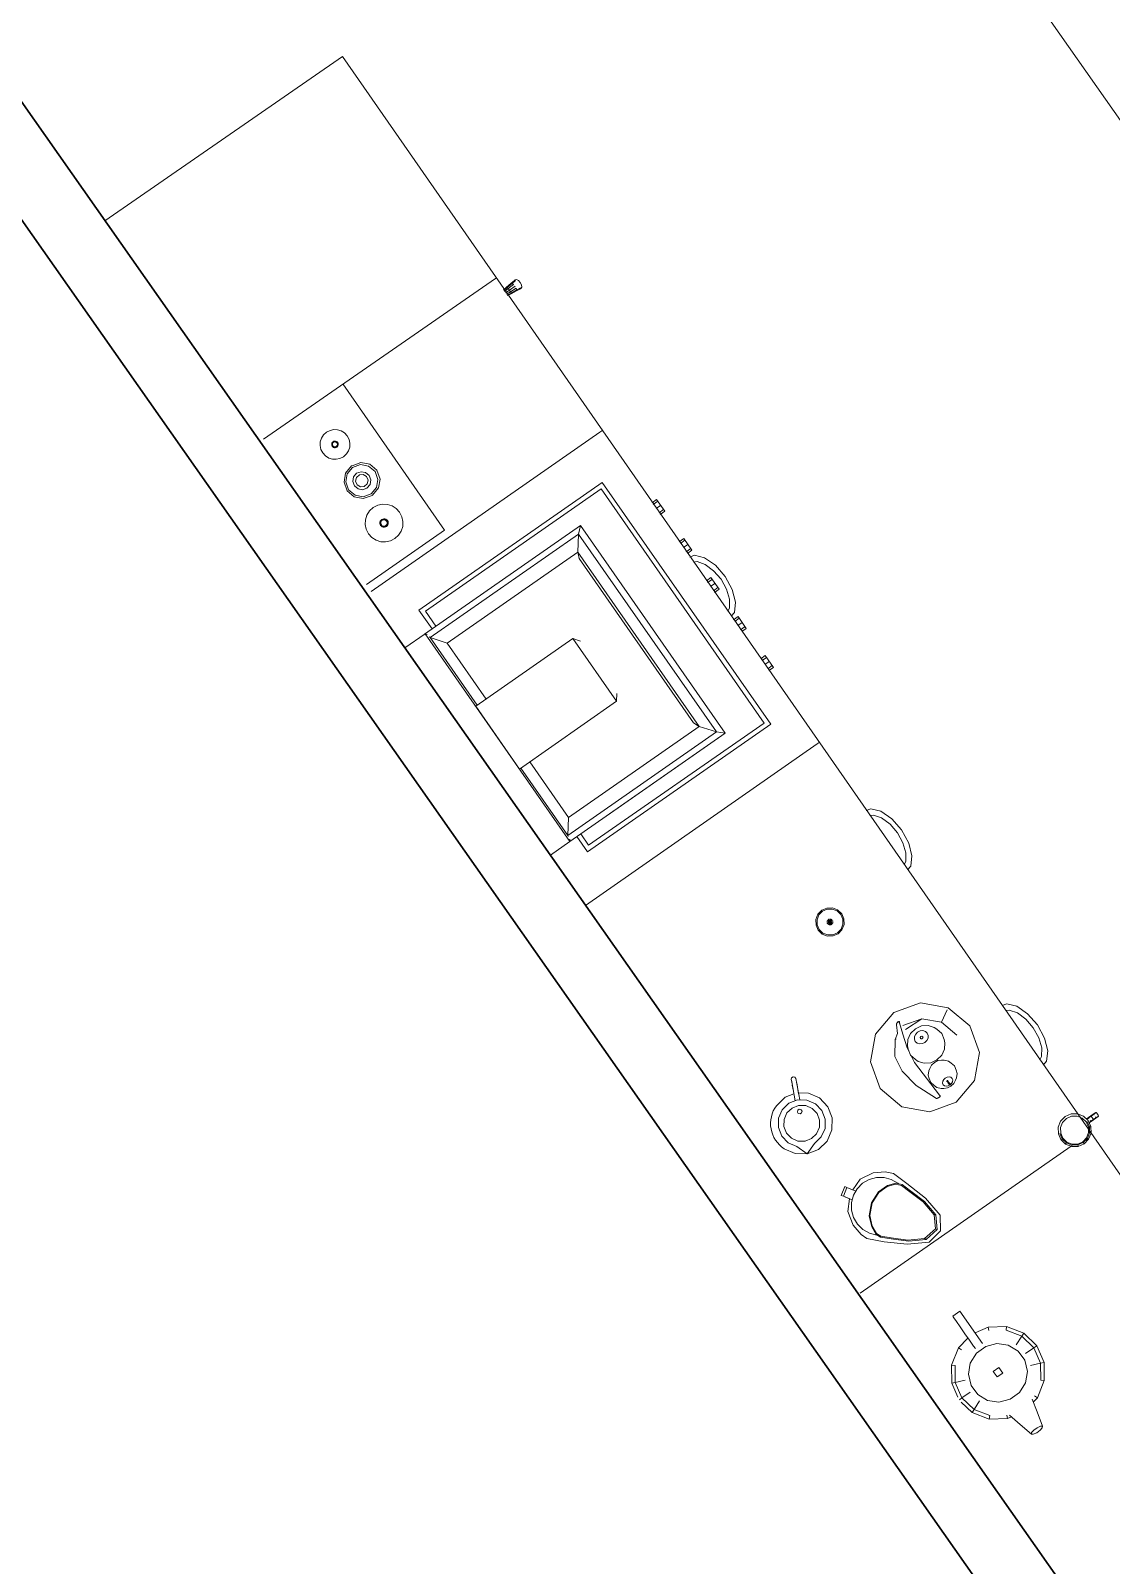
# Model space of a CAD drawing. Header units: metres. Extents: x -71 to 881, y -503 to 661.
# Drawn here: x 171.19 to 173.582, y 478.135 to 481.532 of the extents above; entities that cross this region are included whole.
import ezdxf

# ---------------------------------------------------------------- set-up
doc = ezdxf.new("R2010")
doc.units = ezdxf.units.M
doc.layers.add('02. Paredes', color=6, linetype='Continuous', lineweight=30)
doc.layers.add('07. Mobiliário', color=51, linetype='Continuous', lineweight=5)

msp = doc.modelspace()

# ---------------------------------------------------------------- linework, layer by layer
at = {"layer": '02. Paredes'}
for p, q in [((174.8453, 476.1402), (164.723, 490.5546)), ((174.7211, 476.056), (164.6002, 490.4684))]:
    msp.add_line(p, q, dxfattribs=at)
at = {"layer": '07. Mobiliário'}
for p, q in [((172.2193, 480.9838), (171.7052, 480.6281)), ((172.185, 480.9594), (172.1847, 480.9597)), ((172.2193, 480.9838), (172.2195, 480.9834)), ((172.2435, 480.9643), (172.237, 480.9583)), ((172.2448, 480.9638), (172.2376, 480.9574)), ((172.2471, 480.9615), (172.2392, 480.9552)), ((172.2413, 480.9521), (172.2498, 480.958)), ((172.2535, 480.9731), (172.2435, 480.9643)), ((172.2435, 480.9643), (172.2448, 480.9638)), ((172.2557, 480.973), (172.2448, 480.9638)), ((172.2448, 480.9638), (172.2471, 480.9615)), ((172.2471, 480.9615), (172.2589, 480.9706)), ((172.2498, 480.958), (172.2471, 480.9615)), ((172.2498, 480.958), (172.2623, 480.9667)), ((172.2521, 480.9543), (172.2498, 480.958)), ((172.2648, 480.9622), (172.2521, 480.9543)), ((172.2602, 480.9789), (172.2535, 480.9731)), ((172.2535, 480.9731), (172.2557, 480.973)), ((172.2535, 480.9514), (172.2659, 480.9584)), ((172.2652, 480.9562), (172.2535, 480.9499)), ((172.2557, 480.973), (172.2631, 480.9791)), ((172.2589, 480.9706), (172.2557, 480.973)), ((172.2626, 480.981), (172.2602, 480.9789)), ((172.2658, 480.9813), (172.2626, 480.981)), ((172.2659, 480.9584), (172.2648, 480.9622)), ((172.2652, 480.9562), (172.273, 480.9605)), ((172.2659, 480.9584), (172.2652, 480.9562)), ((172.2699, 480.979), (172.2658, 480.9813)), ((172.2742, 480.9632), (172.2659, 480.9584)), ((172.2738, 480.9747), (172.2699, 480.979)), ((172.273, 480.9605), (172.2757, 480.9621)), ((172.2764, 480.9696), (172.2738, 480.9747)), ((172.2757, 480.9621), (172.2772, 480.9649)), ((172.2772, 480.9649), (172.2764, 480.9696)), ((172.1537, 480.938), (172.1537, 480.938)), ((172.2434, 480.9491), (172.2521, 480.9543)), ((172.2535, 480.9514), (172.245, 480.9468)), ((172.2535, 480.9499), (172.2456, 480.9459)), ((172.2521, 480.9543), (172.2535, 480.9514)), ((172.2535, 480.9499), (172.2535, 480.9514)), ((171.881, 480.7505), (172.1063, 480.427)), ((171.861, 480.6494), (171.8526, 480.6476)), ((171.8695, 480.6489), (171.861, 480.6494)), ((171.8775, 480.6464), (171.8695, 480.6489)), ((171.8311, 480.6222), (171.8307, 480.6138)), ((171.8337, 480.6303), (171.8311, 480.6222)), ((171.8382, 480.6375), (171.8337, 480.6303)), ((171.8448, 480.6435), (171.8382, 480.6375)), ((171.8526, 480.6476), (171.8448, 480.6435)), ((171.8565, 480.6177), (171.8564, 480.6158)), ((171.8564, 480.6158), (171.8568, 480.614)), ((171.857, 480.6195), (171.8565, 480.6177)), ((171.858, 480.6211), (171.857, 480.6195)), ((171.8576, 480.6192), (171.857, 480.6176)), ((171.857, 480.6176), (171.857, 480.6159)), ((171.857, 480.6159), (171.8573, 480.6142)), ((171.8585, 480.6207), (171.8576, 480.6192)), ((171.858, 480.6177), (171.8579, 480.6162)), ((171.8579, 480.6162), (171.8582, 480.6148)), ((171.8595, 480.6224), (171.858, 480.6211)), ((171.8584, 480.619), (171.858, 480.6177)), ((171.8582, 480.6148), (171.8589, 480.6135)), ((171.8592, 480.6202), (171.8584, 480.619)), ((171.8598, 480.6219), (171.8585, 480.6207)), ((171.8603, 480.6212), (171.8592, 480.6202)), ((171.8612, 480.6233), (171.8595, 480.6224)), ((171.8614, 480.6228), (171.8598, 480.6219)), ((171.8616, 480.6219), (171.8603, 480.6212)), ((171.8631, 480.6237), (171.8612, 480.6233)), ((171.8631, 480.6231), (171.8614, 480.6228)), ((171.863, 480.6222), (171.8616, 480.6219)), ((171.8644, 480.6221), (171.863, 480.6222)), ((171.8649, 480.6236), (171.8631, 480.6237)), ((171.8648, 480.623), (171.8631, 480.6231)), ((171.8658, 480.6217), (171.8644, 480.6221)), ((171.8665, 480.6225), (171.8648, 480.623)), ((171.8667, 480.623), (171.8649, 480.6236)), ((171.867, 480.6209), (171.8658, 480.6217)), ((171.868, 480.6216), (171.8665, 480.6225)), ((171.8683, 480.622), (171.8667, 480.623)), ((171.868, 480.6198), (171.867, 480.6209)), ((171.8692, 480.6203), (171.868, 480.6216)), ((171.8687, 480.6185), (171.868, 480.6198)), ((171.8696, 480.6206), (171.8683, 480.622)), ((171.8685, 480.6144), (171.8689, 480.6157)), ((171.869, 480.6171), (171.8687, 480.6185)), ((171.8689, 480.6157), (171.869, 480.6171)), ((171.87, 480.6187), (171.8692, 480.6203)), ((171.8705, 480.6189), (171.8696, 480.6206)), ((171.8698, 480.6136), (171.8703, 480.6152)), ((171.8704, 480.617), (171.87, 480.6187)), ((171.8703, 480.6152), (171.8704, 480.617)), ((171.8703, 480.6134), (171.8708, 480.6151)), ((171.8709, 480.617), (171.8705, 480.6189)), ((171.8708, 480.6151), (171.8709, 480.617)), ((171.8848, 480.6418), (171.8775, 480.6464)), ((171.8908, 480.6353), (171.8848, 480.6418)), ((171.8948, 480.6274), (171.8908, 480.6353)), ((171.8966, 480.619), (171.8948, 480.6274)), ((171.8962, 480.6106), (171.8966, 480.619)), ((172.4501, 480.6439), (171.9439, 480.2912)), ((172.4544, 480.6469), (172.4501, 480.6439)), ((172.4543, 480.6471), (172.4544, 480.6472)), ((171.8307, 480.6138), (171.8325, 480.6054)), ((171.8325, 480.6054), (171.8366, 480.5975)), ((171.8366, 480.5975), (171.8425, 480.591)), ((171.8425, 480.591), (171.8498, 480.5864)), ((171.8498, 480.5864), (171.8578, 480.5839)), ((171.8568, 480.614), (171.8577, 480.6123)), ((171.8573, 480.6142), (171.8581, 480.6126)), ((171.8577, 480.6123), (171.859, 480.6108)), ((171.8578, 480.5839), (171.8663, 480.5835)), ((171.8581, 480.6126), (171.8594, 480.6113)), ((171.8589, 480.6135), (171.8599, 480.6124)), ((171.859, 480.6108), (171.8606, 480.6098)), ((171.8594, 480.6113), (171.8608, 480.6103)), ((171.8599, 480.6124), (171.8611, 480.6116)), ((171.8606, 480.6098), (171.8624, 480.6092)), ((171.8608, 480.6103), (171.8625, 480.6098)), ((171.8611, 480.6116), (171.8625, 480.6112)), ((171.8624, 480.6092), (171.8642, 480.6091)), ((171.8625, 480.6112), (171.8639, 480.6112)), ((171.8625, 480.6098), (171.8642, 480.6097)), ((171.8639, 480.6112), (171.8653, 480.6115)), ((171.8642, 480.6097), (171.8659, 480.6101)), ((171.8642, 480.6091), (171.8661, 480.6095)), ((171.8653, 480.6115), (171.8666, 480.6121)), ((171.8659, 480.6101), (171.8675, 480.6109)), ((171.8661, 480.6095), (171.8678, 480.6104)), ((171.8663, 480.5835), (171.8747, 480.5853)), ((171.8666, 480.6121), (171.8677, 480.6131)), ((171.8675, 480.6109), (171.8688, 480.6121)), ((171.8677, 480.6131), (171.8685, 480.6144)), ((171.8678, 480.6104), (171.8693, 480.6118)), ((171.8688, 480.6121), (171.8698, 480.6136)), ((171.8693, 480.6118), (171.8703, 480.6134)), ((171.8747, 480.5853), (171.8825, 480.5893)), ((171.8825, 480.5893), (171.8891, 480.5953)), ((171.8891, 480.5953), (171.8936, 480.6025)), ((171.8936, 480.6025), (171.8962, 480.6106)), ((171.8836, 480.533), (171.8871, 480.5528)), ((171.8871, 480.5528), (171.9004, 480.5687)), ((171.8907, 480.5512), (171.8875, 480.5333)), ((171.9027, 480.5654), (171.8907, 480.5512)), ((171.9004, 480.5687), (171.9015, 480.5691)), ((171.9208, 480.5762), (171.9013, 480.5693)), ((171.9013, 480.5693), (171.9016, 480.569)), ((171.9202, 480.5717), (171.9027, 480.5654)), ((171.9116, 480.5526), (171.9049, 480.5446)), ((171.9111, 480.5434), (171.9176, 480.5491)), ((171.9215, 480.5561), (171.9116, 480.5526)), ((171.9176, 480.5491), (171.9262, 480.5499)), ((171.938, 480.5685), (171.9202, 480.5717)), ((171.9406, 480.5727), (171.9208, 480.5762)), ((171.9315, 480.5543), (171.9215, 480.5561)), ((171.9262, 480.5499), (171.9336, 480.5454)), ((171.9395, 480.5476), (171.9315, 480.5543)), ((171.9523, 480.5566), (171.938, 480.5685)), ((171.943, 480.5378), (171.9395, 480.5476)), ((171.9565, 480.5594), (171.9406, 480.5727)), ((171.9586, 480.539), (171.9523, 480.5566)), ((171.9635, 480.5399), (171.9565, 480.5594)), ((171.8906, 480.5135), (171.8836, 480.533)), ((171.8875, 480.5333), (171.8938, 480.5158)), ((171.9064, 480.5002), (171.8906, 480.5135)), ((171.8938, 480.5158), (171.9081, 480.5038)), ((171.9049, 480.5446), (171.9031, 480.5346)), ((171.9031, 480.5346), (171.9067, 480.5247)), ((171.9067, 480.5247), (171.9147, 480.518)), ((171.9091, 480.535), (171.9111, 480.5434)), ((171.9125, 480.5271), (171.9091, 480.535)), ((171.9199, 480.5226), (171.9125, 480.5271)), ((171.9147, 480.518), (171.9247, 480.5162)), ((171.9285, 480.5233), (171.9199, 480.5226)), ((171.9247, 480.5162), (171.9345, 480.5197)), ((171.935, 480.529), (171.9285, 480.5233)), ((171.9336, 480.5454), (171.937, 480.5374)), ((171.9345, 480.5197), (171.9412, 480.5278)), ((171.937, 480.5374), (171.935, 480.529)), ((171.9412, 480.5278), (171.943, 480.5378)), ((171.9435, 480.5069), (171.9554, 480.5212)), ((171.9466, 480.5042), (171.9599, 480.5201)), ((171.9554, 480.5212), (171.9586, 480.539)), ((171.9599, 480.5201), (171.9635, 480.5399)), ((172.0496, 480.2498), (172.4554, 480.5325)), ((172.0643, 480.2472), (172.4528, 480.5178)), ((172.4528, 480.5178), (172.8138, 479.9997)), ((172.4554, 480.5325), (172.8284, 479.997)), ((171.9262, 480.4967), (171.9064, 480.5002)), ((171.9081, 480.5038), (171.9259, 480.5006)), ((171.9259, 480.5006), (171.9435, 480.5069)), ((171.9457, 480.5037), (171.9262, 480.4967)), ((171.9465, 480.5046), (171.9457, 480.5037)), ((171.9464, 480.5046), (171.9466, 480.5042)), ((171.9583, 480.482), (171.9483, 480.4769)), ((171.9689, 480.4843), (171.9583, 480.482)), ((171.9797, 480.4838), (171.9689, 480.4843)), ((171.9899, 480.4805), (171.9797, 480.4838)), ((171.9991, 480.4747), (171.9899, 480.4805)), ((172.5657, 480.4874), (172.5756, 480.4943)), ((172.5782, 480.4905), (172.5683, 480.4836)), ((172.5846, 480.4814), (172.5747, 480.4745)), ((172.5756, 480.4943), (172.5936, 480.4684)), ((171.931, 480.4498), (171.9304, 480.4391)), ((171.9342, 480.4601), (171.931, 480.4498)), ((171.94, 480.4693), (171.9342, 480.4601)), ((171.9483, 480.4769), (171.94, 480.4693)), ((171.9639, 480.4463), (171.9631, 480.4441)), ((171.9651, 480.4484), (171.9639, 480.4463)), ((171.9645, 480.446), (171.9639, 480.4439)), ((171.9657, 480.4479), (171.9645, 480.446)), ((171.967, 480.45), (171.9651, 480.4484)), ((171.9657, 480.4457), (171.9651, 480.444)), ((171.9674, 480.4494), (171.9657, 480.4479)), ((171.9666, 480.4473), (171.9657, 480.4457)), ((171.968, 480.4485), (171.9666, 480.4473)), ((171.9692, 480.4512), (171.967, 480.45)), ((171.9694, 480.4505), (171.9674, 480.4494)), ((171.9697, 480.4494), (171.968, 480.4485)), ((171.9715, 480.4517), (171.9692, 480.4512)), ((171.9716, 480.4509), (171.9694, 480.4505)), ((171.9715, 480.4498), (171.9697, 480.4494)), ((171.9739, 480.4516), (171.9715, 480.4517)), ((171.9733, 480.4497), (171.9715, 480.4498)), ((171.9738, 480.4508), (171.9716, 480.4509)), ((171.975, 480.4492), (171.9733, 480.4497)), ((171.9759, 480.4502), (171.9738, 480.4508)), ((171.9762, 480.4508), (171.9739, 480.4516)), ((171.9765, 480.4482), (171.975, 480.4492)), ((171.9777, 480.449), (171.9759, 480.4502)), ((171.9782, 480.4496), (171.9762, 480.4508)), ((171.9778, 480.4468), (171.9765, 480.4482)), ((171.9793, 480.4473), (171.9777, 480.449)), ((171.9787, 480.4451), (171.9778, 480.4468)), ((171.9799, 480.4477), (171.9782, 480.4496)), ((171.9791, 480.4433), (171.9787, 480.4451)), ((171.9803, 480.4453), (171.9793, 480.4473)), ((171.981, 480.4455), (171.9799, 480.4477)), ((171.9808, 480.4431), (171.9803, 480.4453)), ((171.9815, 480.4432), (171.981, 480.4455)), ((172.0067, 480.4664), (171.9991, 480.4747)), ((172.0119, 480.4564), (172.0067, 480.4664)), ((172.0141, 480.4458), (172.0119, 480.4564)), ((172.0136, 480.435), (172.0141, 480.4458)), ((172.591, 480.4722), (172.5811, 480.4653)), ((172.5936, 480.4684), (172.5838, 480.4615)), ((171.9304, 480.4391), (171.9327, 480.4285)), ((171.9327, 480.4285), (171.9378, 480.4184)), ((172.1063, 480.427), (171.9332, 480.3064)), ((171.9378, 480.4184), (171.9454, 480.4101)), ((171.9631, 480.4441), (171.963, 480.4417)), ((171.963, 480.4417), (171.9635, 480.4393)), ((171.9635, 480.4393), (171.9647, 480.4371)), ((171.9639, 480.4439), (171.9638, 480.4418)), ((171.9638, 480.4418), (171.9642, 480.4396)), ((171.9642, 480.4396), (171.9653, 480.4376)), ((171.9647, 480.4371), (171.9663, 480.4353)), ((171.9651, 480.444), (171.965, 480.4422)), ((171.965, 480.4422), (171.9654, 480.4404)), ((171.9653, 480.4376), (171.9668, 480.4359)), ((171.9654, 480.4404), (171.9663, 480.4387)), ((171.9663, 480.4387), (171.9675, 480.4373)), ((171.9663, 480.4353), (171.9684, 480.434)), ((171.9668, 480.4359), (171.9687, 480.4347)), ((171.9675, 480.4373), (171.9691, 480.4364)), ((171.9684, 480.434), (171.9706, 480.4333)), ((171.9687, 480.4347), (171.9708, 480.434)), ((171.9691, 480.4364), (171.9708, 480.4358)), ((171.9706, 480.4333), (171.973, 480.4332)), ((171.9708, 480.4358), (171.9726, 480.4357)), ((171.9708, 480.434), (171.973, 480.4339)), ((171.9726, 480.4357), (171.9744, 480.4361)), ((171.973, 480.4339), (171.9751, 480.4344)), ((171.973, 480.4332), (171.9754, 480.4337)), ((171.9744, 480.4361), (171.9761, 480.437)), ((171.9751, 480.4344), (171.9772, 480.4354)), ((171.9754, 480.4337), (171.9776, 480.4348)), ((171.9761, 480.437), (171.9775, 480.4383)), ((171.9772, 480.4354), (171.9788, 480.437)), ((171.9775, 480.4383), (171.9784, 480.4398)), ((171.9776, 480.4348), (171.9794, 480.4365)), ((171.9784, 480.4398), (171.979, 480.4415)), ((171.9788, 480.437), (171.98, 480.4388)), ((171.979, 480.4415), (171.9791, 480.4433)), ((171.9794, 480.4365), (171.9807, 480.4385)), ((171.98, 480.4388), (171.9807, 480.4409)), ((171.9807, 480.4409), (171.9808, 480.4431)), ((171.9807, 480.4385), (171.9814, 480.4408)), ((171.9814, 480.4408), (171.9815, 480.4432)), ((171.9963, 480.408), (172.0046, 480.4156)), ((172.0046, 480.4156), (172.0104, 480.4248)), ((172.0104, 480.4248), (172.0136, 480.435)), ((172.407, 480.437), (172.0617, 480.1964)), ((172.0742, 480.1888), (172.403, 480.4178)), ((172.403, 480.4178), (172.4016, 480.378)), ((172.403, 480.4178), (172.407, 480.437)), ((172.7081, 479.9799), (172.403, 480.4178)), ((172.407, 480.437), (172.7274, 479.9771)), ((171.9454, 480.4101), (171.9546, 480.4043)), ((171.9546, 480.4043), (171.9649, 480.4011)), ((171.9649, 480.4011), (171.9756, 480.4006)), ((171.9756, 480.4006), (171.9863, 480.4028)), ((171.9863, 480.4028), (171.9963, 480.408)), ((172.4016, 480.378), (172.1121, 480.1763)), ((172.4044, 480.3636), (172.4016, 480.378)), ((172.4016, 480.378), (172.6702, 479.9924)), ((172.6259, 480.4011), (172.6357, 480.408)), ((172.6384, 480.4042), (172.6285, 480.3973)), ((172.6448, 480.395), (172.6349, 480.3881)), ((172.6357, 480.408), (172.6538, 480.3821)), ((172.6511, 480.3859), (172.6413, 480.379)), ((172.6538, 480.3821), (172.6439, 480.3752)), ((172.6577, 480.0001), (172.4044, 480.3636)), ((172.6595, 480.371), (172.6494, 480.3672)), ((172.6651, 480.3572), (172.6572, 480.3561)), ((172.6817, 480.3656), (172.6595, 480.371)), ((172.6834, 480.3508), (172.6651, 480.3572)), ((172.7058, 480.3491), (172.6817, 480.3656)), ((172.7019, 480.337), (172.6834, 480.3508)), ((172.7276, 480.3243), (172.7058, 480.3491)), ((172.686, 480.3147), (172.6959, 480.3216)), ((172.6985, 480.3178), (172.6887, 480.3109)), ((172.6959, 480.3216), (172.714, 480.2957)), ((172.7184, 480.3179), (172.7019, 480.337)), ((172.7306, 480.2958), (172.7184, 480.3179)), ((172.7433, 480.2952), (172.7276, 480.3243)), ((172.7049, 480.3087), (172.6951, 480.3018)), ((172.7113, 480.2995), (172.7014, 480.2926)), ((172.714, 480.2957), (172.7041, 480.2888)), ((172.7371, 480.2737), (172.7306, 480.2958)), ((172.7504, 480.267), (172.7433, 480.2952)), ((172.0786, 480.2082), (172.0496, 480.2498)), ((172.0872, 480.2142), (172.0643, 480.2472)), ((172.733, 480.2473), (172.7367, 480.2543)), ((172.7367, 480.2543), (172.7371, 480.2737)), ((172.7478, 480.2442), (172.7408, 480.2361)), ((172.7478, 480.2442), (172.7504, 480.267)), ((172.7462, 480.2284), (172.7561, 480.2352)), ((172.7587, 480.2315), (172.7488, 480.2246)), ((172.7651, 480.2223), (172.7552, 480.2154)), ((172.7561, 480.2352), (172.7741, 480.2093)), ((172.7715, 480.2131), (172.7616, 480.2063)), ((172.7741, 480.2093), (172.7642, 480.2025)), ((172.063, 480.1973), (172.0183, 480.166)), ((172.3834, 479.7374), (172.063, 480.1973)), ((172.063, 480.1973), (172.068, 480.1957)), ((172.0718, 480.1902), (172.0742, 480.1888)), ((172.0742, 480.1888), (172.1785, 480.039)), ((172.1121, 480.1763), (172.0742, 480.1888)), ((172.1121, 480.1763), (172.1981, 480.0527)), ((172.3904, 480.1866), (172.1751, 480.0367)), ((172.3904, 480.1866), (172.4871, 480.0478)), ((172.407, 480.1812), (172.3904, 480.1866)), ((172.8063, 480.142), (172.8162, 480.1489)), ((172.8189, 480.1451), (172.809, 480.1382)), ((172.8162, 480.1489), (172.8343, 480.123)), ((172.8252, 480.1359), (172.8154, 480.1291)), ((172.8316, 480.1268), (172.8218, 480.1199)), ((172.8343, 480.123), (172.8244, 480.1161)), ((172.2719, 479.8978), (172.4871, 480.0478)), ((172.4871, 480.0478), (172.4877, 480.0653)), ((172.1751, 480.0367), (172.2719, 479.8978)), ((172.7081, 479.9799), (172.3792, 479.7509)), ((172.3806, 479.7907), (172.6702, 479.9924)), ((172.3834, 479.7374), (172.7274, 479.9771)), ((172.8284, 479.997), (172.4226, 479.7144)), ((172.8138, 479.9997), (172.4252, 479.729)), ((172.7274, 479.9771), (172.4659, 479.7949)), ((172.6702, 479.9924), (172.6577, 480.0001)), ((172.6702, 479.9924), (172.7081, 479.9799)), ((172.7274, 479.9771), (172.7081, 479.9799)), ((172.9309, 479.9534), (172.4185, 479.5961)), ((172.9309, 479.9534), (172.9352, 479.9564)), ((172.9357, 479.9563), (172.9354, 479.9561)), ((172.2949, 479.9138), (172.3806, 479.7907)), ((172.2752, 479.9001), (172.3792, 479.7509)), ((173.0499, 479.8099), (173.0399, 479.8061)), ((173.0721, 479.8045), (173.0499, 479.8099)), ((173.0962, 479.788), (173.0721, 479.8045)), ((172.3792, 479.7509), (172.3806, 479.7907)), ((173.0556, 479.796), (173.0477, 479.7949)), ((173.0738, 479.7896), (173.0556, 479.796)), ((173.0924, 479.7759), (173.0738, 479.7896)), ((173.1088, 479.7568), (173.0924, 479.7759)), ((173.118, 479.7632), (173.0962, 479.788)), ((172.3404, 479.7073), (172.3834, 479.7374)), ((172.3792, 479.7509), (172.3798, 479.7482)), ((172.3836, 479.7427), (172.3834, 479.7374)), ((172.4226, 479.7144), (172.399, 479.7483)), ((172.4252, 479.729), (172.4076, 479.7543)), ((173.121, 479.7347), (173.1088, 479.7568)), ((173.1338, 479.7341), (173.118, 479.7632)), ((173.1275, 479.7126), (173.121, 479.7347)), ((173.1408, 479.7058), (173.1338, 479.7341)), ((173.1272, 479.6932), (173.1275, 479.7126)), ((173.1382, 479.6831), (173.1408, 479.7058)), ((173.1234, 479.6862), (173.1272, 479.6932)), ((173.1382, 479.6831), (173.1312, 479.675)), ((172.9328, 479.5763), (172.9283, 479.5648)), ((172.9283, 479.5648), (172.9286, 479.5525)), ((172.9309, 479.5644), (172.935, 479.5749)), ((172.9309, 479.5644), (172.9311, 479.5531)), ((172.9414, 479.5852), (172.9328, 479.5763)), ((172.935, 479.5749), (172.9429, 479.5831)), ((172.9527, 479.5902), (172.9414, 479.5852)), ((172.9429, 479.5831), (172.9532, 479.5876)), ((172.965, 479.5904), (172.9527, 479.5902)), ((172.9532, 479.5876), (172.9646, 479.5878)), ((172.9533, 479.5632), (172.9595, 479.5593)), ((172.9595, 479.5593), (172.9553, 479.5653)), ((172.9595, 479.5593), (172.9579, 479.5664)), ((172.9595, 479.5593), (172.9607, 479.5665)), ((172.9595, 479.5593), (172.9634, 479.5654)), ((172.9654, 479.5634), (172.9595, 479.5593)), ((172.9646, 479.5878), (172.9751, 479.5837)), ((172.9765, 479.5859), (172.965, 479.5904)), ((172.9832, 479.5758), (172.9751, 479.5837)), ((172.9854, 479.5773), (172.9765, 479.5859)), ((172.9878, 479.5655), (172.9832, 479.5758)), ((172.9903, 479.566), (172.9854, 479.5773)), ((172.988, 479.5542), (172.9878, 479.5655)), ((172.9906, 479.5537), (172.9903, 479.566)), ((172.9286, 479.5525), (172.9335, 479.5412)), ((172.9357, 479.5427), (172.9311, 479.5531)), ((172.9335, 479.5412), (172.9424, 479.5326)), ((172.9357, 479.5427), (172.9438, 479.5348)), ((172.9424, 479.5326), (172.9539, 479.5281)), ((172.9438, 479.5348), (172.9544, 479.5307)), ((172.9595, 479.5593), (172.9523, 479.5606)), ((172.9523, 479.5577), (172.9595, 479.5593)), ((172.9595, 479.5593), (172.9535, 479.5551)), ((172.9539, 479.5281), (172.9662, 479.5284)), ((172.9544, 479.5307), (172.9657, 479.5309)), ((172.9595, 479.5593), (172.9555, 479.5531)), ((172.9595, 479.5593), (172.9582, 479.5521)), ((172.9666, 479.5608), (172.9595, 479.5593)), ((172.9595, 479.5593), (172.961, 479.5521)), ((172.9595, 479.5593), (172.9636, 479.5533)), ((172.9656, 479.5553), (172.9595, 479.5593)), ((172.9666, 479.558), (172.9595, 479.5593)), ((172.9657, 479.5309), (172.976, 479.5355)), ((172.9662, 479.5284), (172.9775, 479.5333)), ((172.976, 479.5355), (172.9839, 479.5436)), ((172.9775, 479.5333), (172.9861, 479.5422)), ((172.9839, 479.5436), (172.988, 479.5542)), ((172.9861, 479.5422), (172.9906, 479.5537)), ((173.1007, 479.3592), (173.0603, 479.3113)), ((173.1007, 479.3592), (173.0604, 479.3113)), ((173.1596, 479.3805), (173.1007, 479.3592)), ((173.1596, 479.3805), (173.1007, 479.3592)), ((173.2213, 479.3694), (173.1596, 479.3805)), ((173.2213, 479.3695), (173.1596, 479.3805)), ((173.2191, 479.3647), (173.2062, 479.3372)), ((173.2692, 479.3291), (173.2213, 479.3695)), ((173.2691, 479.3291), (173.2213, 479.3694)), ((173.3507, 479.3781), (173.3407, 479.3743)), ((173.3563, 479.3642), (173.3485, 479.3631)), ((173.3729, 479.3727), (173.3507, 479.3781)), ((173.3746, 479.3579), (173.3563, 479.3642)), ((173.397, 479.3562), (173.3729, 479.3727)), ((173.3931, 479.3441), (173.3746, 479.3579)), ((173.1077, 479.3356), (173.1066, 479.3337)), ((173.1066, 479.3337), (173.1067, 479.3336)), ((173.1069, 479.3315), (173.1066, 479.3337)), ((173.1066, 479.3337), (173.1067, 479.3337)), ((173.1067, 479.3337), (173.1076, 479.3347)), ((173.1067, 479.3337), (173.1076, 479.3343)), ((173.1068, 479.3339), (173.1067, 479.3337)), ((173.1067, 479.3337), (173.1069, 479.3315)), ((173.1069, 479.3315), (173.107, 479.3319)), ((173.1073, 479.3318), (173.1069, 479.3315)), ((173.1069, 479.3315), (173.1089, 479.3123)), ((173.107, 479.3319), (173.1073, 479.3322)), ((173.1073, 479.3318), (173.107, 479.3319)), ((173.1085, 479.3366), (173.1077, 479.3356)), ((173.1089, 479.3368), (173.1084, 479.3361)), ((173.1085, 479.3366), (173.1089, 479.3372)), ((173.109, 479.3372), (173.1085, 479.3365)), ((173.1086, 479.3359), (173.1085, 479.3357)), ((173.1093, 479.3363), (173.1086, 479.3359)), ((173.1089, 479.3372), (173.1098, 479.3382)), ((173.1098, 479.3382), (173.109, 479.3372)), ((173.1098, 479.3382), (173.1091, 479.3373)), ((173.1098, 479.3382), (173.1093, 479.3375)), ((173.1096, 479.3377), (173.1098, 479.3382)), ((173.1098, 479.3382), (173.1116, 479.3391)), ((173.1116, 479.3391), (173.1098, 479.3382)), ((173.1114, 479.339), (173.1098, 479.3382)), ((173.1098, 479.3382), (173.1112, 479.3388)), ((173.1098, 479.3382), (173.1106, 479.3384)), ((173.1098, 479.3382), (173.1099, 479.3379)), ((173.1103, 479.3382), (173.1098, 479.3382)), ((173.1121, 479.3391), (173.1116, 479.3391)), ((173.1119, 479.3389), (173.1119, 479.3385)), ((173.1123, 479.3388), (173.1119, 479.3389)), ((173.1119, 479.3385), (173.1123, 479.3388)), ((173.1119, 479.3385), (173.1123, 479.3376)), ((173.1128, 479.338), (173.1119, 479.3385)), ((173.1126, 479.339), (173.1121, 479.3391)), ((173.1122, 479.3379), (173.1128, 479.338)), ((173.1123, 479.3388), (173.1126, 479.339)), ((173.1128, 479.338), (173.1123, 479.3388)), ((173.1123, 479.3376), (173.1125, 479.3378)), ((173.1126, 479.339), (173.1133, 479.3379)), ((173.1133, 479.3383), (173.1126, 479.339)), ((173.1127, 479.3356), (173.1132, 479.3359)), ((173.1128, 479.338), (173.1132, 479.3363)), ((173.1133, 479.3379), (173.1128, 479.338)), ((173.1131, 479.3382), (173.1133, 479.3383)), ((173.1141, 479.3347), (173.1131, 479.334)), ((173.1136, 479.3366), (173.1132, 479.3359)), ((173.1132, 479.3363), (173.1136, 479.3366)), ((173.1132, 479.3359), (173.1136, 479.3362)), ((173.1133, 479.3383), (173.1136, 479.3374)), ((173.1133, 479.3379), (173.1137, 479.3363)), ((173.1136, 479.3374), (173.1135, 479.3371)), ((173.1136, 479.3374), (173.1135, 479.3373)), ((173.1137, 479.3363), (173.1136, 479.3374)), ((173.1136, 479.3366), (173.1136, 479.3362)), ((173.1136, 479.3362), (173.1137, 479.3363)), ((173.1137, 479.3363), (173.1209, 479.3112)), ((173.1626, 479.345), (173.1211, 479.33)), ((173.1626, 479.345), (173.127, 479.3215)), ((173.1624, 479.3291), (173.1487, 479.3227)), ((173.1769, 479.3303), (173.1624, 479.3291)), ((173.2062, 479.3372), (173.1626, 479.345)), ((173.1901, 479.3261), (173.1769, 479.3303)), ((173.1964, 479.3222), (173.1901, 479.3261)), ((173.2062, 479.3372), (173.24, 479.3087)), ((173.2904, 479.2702), (173.2691, 479.3291)), ((173.2905, 479.2702), (173.2692, 479.3291)), ((173.4096, 479.325), (173.3931, 479.3441)), ((173.4188, 479.3314), (173.397, 479.3562)), ((173.4218, 479.3029), (173.4096, 479.325)), ((173.4346, 479.3023), (173.4188, 479.3314)), ((173.0603, 479.3113), (173.0493, 479.2497)), ((173.0604, 479.3113), (173.0494, 479.2497)), ((173.1035, 479.2991), (173.1029, 479.2616)), ((173.1089, 479.3123), (173.1035, 479.2991)), ((173.1035, 479.2991), (173.1061, 479.3009)), ((173.11, 479.3125), (173.1089, 479.3123)), ((173.1209, 479.3112), (173.1307, 479.281)), ((173.1318, 479.2989), (173.1311, 479.2851)), ((173.1379, 479.3121), (173.1318, 479.2989)), ((173.1487, 479.3227), (173.1379, 479.3121)), ((173.1466, 479.3058), (173.1463, 479.3001)), ((173.1463, 479.3001), (173.1484, 479.295)), ((173.1492, 479.3113), (173.1466, 479.3058)), ((173.1484, 479.295), (173.1525, 479.2913)), ((173.1536, 479.3157), (173.1492, 479.3113)), ((173.1525, 479.2913), (173.1579, 479.2895)), ((173.1593, 479.3183), (173.1536, 479.3157)), ((173.1579, 479.2895), (173.164, 479.29)), ((173.1653, 479.3188), (173.1593, 479.3183)), ((173.1593, 479.3037), (173.1606, 479.3056)), ((173.1596, 479.3015), (173.1593, 479.3037)), ((173.1596, 479.3015), (173.16, 479.301)), ((173.1615, 479.3005), (173.1596, 479.3015)), ((173.1606, 479.3056), (173.1629, 479.3062)), ((173.1638, 479.3011), (173.1615, 479.3005)), ((173.1615, 479.3005), (173.1618, 479.2999)), ((173.1629, 479.3062), (173.1648, 479.3051)), ((173.1651, 479.303), (173.1638, 479.3011)), ((173.1638, 479.3011), (173.1641, 479.3006)), ((173.164, 479.29), (173.1696, 479.2927)), ((173.1648, 479.3051), (173.1651, 479.303)), ((173.1648, 479.3051), (173.1651, 479.3046)), ((173.1651, 479.303), (173.1655, 479.3025)), ((173.1708, 479.3171), (173.1653, 479.3188)), ((173.1696, 479.2927), (173.1741, 479.2971)), ((173.1748, 479.3134), (173.1708, 479.3171)), ((173.1741, 479.2971), (173.1766, 479.3025)), ((173.1769, 479.3083), (173.1748, 479.3134)), ((173.1766, 479.3025), (173.1769, 479.3083)), ((173.2071, 479.3125), (173.1964, 479.3222)), ((173.2125, 479.2992), (173.2071, 479.3125)), ((173.214, 479.2919), (173.2125, 479.2992)), ((173.2133, 479.278), (173.214, 479.2919)), ((173.4283, 479.2808), (173.4218, 479.3029)), ((173.4416, 479.274), (173.4346, 479.3023)), ((173.1029, 479.2616), (173.1191, 479.2293)), ((173.1307, 479.281), (173.1341, 479.2741)), ((173.1311, 479.2851), (173.1326, 479.2777)), ((173.1326, 479.2777), (173.138, 479.2644)), ((173.138, 479.2644), (173.1487, 479.2547)), ((173.1395, 479.263), (173.1467, 479.2485)), ((173.1964, 479.2542), (173.2072, 479.2648)), ((173.2072, 479.2648), (173.2133, 479.278)), ((173.2794, 479.2085), (173.2904, 479.2702)), ((173.2794, 479.2085), (173.2905, 479.2702)), ((173.4242, 479.2544), (173.428, 479.2614)), ((173.428, 479.2614), (173.4283, 479.2808)), ((173.439, 479.2513), (173.4416, 479.274)), ((173.0493, 479.2497), (173.0706, 479.1908)), ((173.0494, 479.2497), (173.0706, 479.1908)), ((173.1191, 479.2293), (173.1502, 479.197)), ((173.1467, 479.2485), (173.2021, 479.176)), ((173.1487, 479.2547), (173.155, 479.2508)), ((173.155, 479.2508), (173.1682, 479.2466)), ((173.1682, 479.2466), (173.1828, 479.2478)), ((173.178, 479.2298), (173.1769, 479.2202)), ((173.1803, 479.2352), (173.178, 479.2298)), ((173.1842, 479.2425), (173.1803, 479.2352)), ((173.1828, 479.2478), (173.1964, 479.2542)), ((173.1906, 479.2485), (173.1842, 479.2425)), ((173.1985, 479.2524), (173.1906, 479.2485)), ((173.2067, 479.2536), (173.1985, 479.2524)), ((173.2125, 479.2538), (173.2067, 479.2536)), ((173.2219, 479.2515), (173.2125, 479.2538)), ((173.228, 479.2468), (173.2219, 479.2515)), ((173.2353, 479.2406), (173.228, 479.2468)), ((173.2386, 479.2315), (173.2353, 479.2406)), ((173.2409, 479.2242), (173.2386, 479.2315)), ((173.2398, 479.2146), (173.2409, 479.2242)), ((173.439, 479.2513), (173.432, 479.2432)), ((172.8746, 479.2146), (172.8737, 479.2107)), ((172.8737, 479.2107), (172.8747, 479.2054)), ((172.874, 479.209), (172.8755, 479.2007)), ((172.878, 479.2168), (172.8746, 479.2146)), ((172.8747, 479.2054), (172.8821, 479.1637)), ((172.876, 479.1982), (172.8778, 479.1881)), ((172.8819, 479.2159), (172.878, 479.2168)), ((172.8819, 479.2159), (172.8841, 479.2125)), ((172.8841, 479.2125), (172.8925, 479.1658)), ((172.8841, 479.2125), (172.8842, 479.2118)), ((172.8842, 479.2118), (172.8845, 479.21)), ((172.8858, 479.2031), (172.8901, 479.1789)), ((173.0706, 479.1908), (173.1185, 479.1504)), ((173.0706, 479.1908), (173.1185, 479.1504)), ((173.1502, 479.197), (173.193, 479.1697)), ((173.1769, 479.2202), (173.1793, 479.2128)), ((173.1793, 479.2128), (173.1826, 479.2038)), ((173.1826, 479.2038), (173.1899, 479.1976)), ((173.1899, 479.1976), (173.1959, 479.1929)), ((173.1959, 479.1929), (173.2054, 479.1906)), ((173.2054, 479.1906), (173.2112, 479.1908)), ((173.2092, 479.2066), (173.2087, 479.2026)), ((173.2087, 479.2026), (173.21, 479.1992)), ((173.2113, 479.2106), (173.2092, 479.2066)), ((173.21, 479.1992), (173.2128, 479.1968)), ((173.2112, 479.1908), (173.2194, 479.192)), ((173.2147, 479.2138), (173.2113, 479.2106)), ((173.2128, 479.1968), (173.2167, 479.1959)), ((173.219, 479.2159), (173.2147, 479.2138)), ((173.2167, 479.1959), (173.2211, 479.1965)), ((173.2188, 479.2065), (173.2177, 479.2078)), ((173.2189, 479.2059), (173.2178, 479.2068)), ((173.2243, 479.2001), (173.2184, 479.2087)), ((173.2201, 479.205), (173.2188, 479.2065)), ((173.2201, 479.2045), (173.2189, 479.2059)), ((173.2234, 479.2166), (173.219, 479.2159)), ((173.2194, 479.209), (173.2202, 479.2075)), ((173.2194, 479.192), (173.2272, 479.1959)), ((173.2213, 479.2033), (173.2201, 479.205)), ((173.2213, 479.2028), (173.2201, 479.2045)), ((173.2202, 479.2075), (173.2212, 479.2057)), ((173.2208, 479.2072), (173.2203, 479.2086)), ((173.2216, 479.2055), (173.2208, 479.2072)), ((173.2211, 479.1965), (173.2254, 479.1986)), ((173.2212, 479.2057), (173.2224, 479.204)), ((173.2224, 479.2014), (173.2213, 479.2033)), ((173.2223, 479.2009), (173.2213, 479.2028)), ((173.2228, 479.2039), (173.2216, 479.2055)), ((173.2232, 479.1988), (173.2223, 479.2009)), ((173.2224, 479.204), (173.2237, 479.2023)), ((173.2234, 479.1994), (173.2224, 479.2014)), ((173.2242, 479.2023), (173.2228, 479.2039)), ((173.2234, 479.1994), (173.2232, 479.1988)), ((173.2238, 479.1988), (173.2232, 479.1988)), ((173.2273, 479.2156), (173.2234, 479.2166)), ((173.2243, 479.2001), (173.2234, 479.1994)), ((173.2237, 479.2023), (173.2253, 479.2007)), ((173.2248, 479.1994), (173.2238, 479.1988)), ((173.2259, 479.2007), (173.2242, 479.2023)), ((173.2253, 479.2007), (173.2243, 479.2001)), ((173.2257, 479.2001), (173.2248, 479.1994)), ((173.2253, 479.2007), (173.2259, 479.2007)), ((173.2254, 479.1986), (173.2288, 479.2019)), ((173.2259, 479.2007), (173.2257, 479.2001)), ((173.2272, 479.1959), (173.2336, 479.2019)), ((173.2301, 479.2132), (173.2273, 479.2156)), ((173.2288, 479.2019), (173.2309, 479.2058)), ((173.2314, 479.2098), (173.2301, 479.2132)), ((173.2309, 479.2058), (173.2314, 479.2098)), ((173.2336, 479.2019), (173.2376, 479.2092)), ((173.2376, 479.2092), (173.2398, 479.2146)), ((173.239, 479.1606), (173.2794, 479.2085)), ((173.2391, 479.1606), (173.2794, 479.2085)), ((172.8602, 479.1712), (172.841, 479.1527)), ((172.8687, 479.1579), (172.8539, 479.1437)), ((172.8794, 479.1788), (172.8602, 479.1712)), ((172.8878, 479.1654), (172.8687, 479.1579)), ((172.9083, 479.165), (172.8878, 479.1654)), ((172.9117, 479.1805), (172.8898, 479.1809)), ((172.9272, 479.1568), (172.9083, 479.165)), ((172.9362, 479.1698), (172.9117, 479.1805)), ((172.9414, 479.142), (172.9272, 479.1568)), ((172.9547, 479.1505), (172.9362, 479.1698)), ((173.1802, 479.1394), (173.239, 479.1606)), ((173.1802, 479.1393), (173.2391, 479.1606)), ((173.1928, 479.1695), (173.1933, 479.1698)), ((173.1944, 479.1686), (173.1928, 479.1695)), ((173.1947, 479.1686), (173.1944, 479.1686)), ((173.1948, 479.1687), (173.1947, 479.1686)), ((173.1947, 479.1686), (173.1953, 479.1687)), ((173.1947, 479.1686), (173.1947, 479.1686)), ((173.1964, 479.1688), (173.1952, 479.1687)), ((173.1964, 479.1688), (173.1971, 479.1691)), ((173.1971, 479.1691), (173.1977, 479.1692)), ((173.1977, 479.1692), (173.1983, 479.1696)), ((173.1996, 479.1701), (173.1983, 479.1696)), ((173.1985, 479.1698), (173.1991, 479.1701)), ((173.2025, 479.172), (173.1996, 479.1701)), ((173.2025, 479.172), (173.2008, 479.171)), ((173.2013, 479.1713), (173.2025, 479.172)), ((173.2025, 479.172), (173.2022, 479.1719)), ((173.2024, 479.1762), (173.2023, 479.1761)), ((173.2023, 479.1761), (173.2035, 479.1747)), ((173.2023, 479.1761), (173.2023, 479.1761)), ((173.2035, 479.1747), (173.2024, 479.1762)), ((173.2029, 479.1725), (173.2025, 479.172)), ((173.2025, 479.172), (173.203, 479.1725)), ((173.2028, 479.1724), (173.2025, 479.172)), ((173.2025, 479.172), (173.2025, 479.1722)), ((173.2029, 479.1731), (173.2036, 479.174)), ((173.2034, 479.1732), (173.2029, 479.1729)), ((173.203, 479.1725), (173.2033, 479.1729)), ((173.2034, 479.1732), (173.2033, 479.1731)), ((173.2033, 479.1729), (173.2033, 479.1731)), ((173.2033, 479.1731), (173.2033, 479.1729)), ((173.2035, 479.1747), (173.2034, 479.1742)), ((173.2034, 479.1742), (173.2036, 479.174)), ((173.2036, 479.174), (173.2034, 479.1732)), ((172.8457, 479.1249), (172.8453, 479.1044)), ((172.8539, 479.1437), (172.8457, 479.1249)), ((172.858, 479.1222), (172.8577, 479.1066)), ((172.8642, 479.1365), (172.858, 479.1222)), ((172.8755, 479.1474), (172.8642, 479.1365)), ((172.89, 479.1531), (172.8755, 479.1474)), ((172.8873, 479.1386), (172.8881, 479.1425)), ((172.8894, 479.1352), (172.8873, 479.1386)), ((172.8881, 479.1425), (172.8915, 479.1447)), ((172.8934, 479.1343), (172.8894, 479.1352)), ((172.9057, 479.1528), (172.89, 479.1531)), ((172.8915, 479.1447), (172.8955, 479.1438)), ((172.8968, 479.1365), (172.8934, 479.1343)), ((172.8955, 479.1438), (172.8976, 479.1405)), ((172.8976, 479.1405), (172.8968, 479.1365)), ((172.92, 479.1465), (172.9057, 479.1528)), ((172.9308, 479.1353), (172.92, 479.1465)), ((172.9365, 479.1207), (172.9308, 479.1353)), ((172.9362, 479.1051), (172.9365, 479.1207)), ((172.9489, 479.1229), (172.9414, 479.142)), ((172.9485, 479.1024), (172.9489, 479.1229)), ((172.9644, 479.1257), (172.9547, 479.1505)), ((172.9639, 479.099), (172.9644, 479.1257)), ((173.1185, 479.1504), (173.1802, 479.1394)), ((173.1185, 479.1504), (173.1802, 479.1393)), ((173.4701, 479.1184), (173.48, 479.1288)), ((173.4831, 479.1245), (173.4745, 479.1156)), ((173.48, 479.1288), (173.4932, 479.1345)), ((173.4943, 479.1294), (173.4831, 479.1245)), ((173.4932, 479.1345), (173.5076, 479.1348)), ((173.5067, 479.1296), (173.4943, 479.1294)), ((173.5181, 479.1251), (173.5067, 479.1296)), ((173.5076, 479.1348), (173.521, 479.1296)), ((173.527, 479.1166), (173.5181, 479.1251)), ((173.521, 479.1296), (173.5313, 479.1196)), ((173.5316, 479.1264), (173.5273, 479.1234)), ((173.5279, 479.1229), (173.5317, 479.1256)), ((173.5312, 479.1197), (173.5304, 479.1205)), ((173.537, 479.1302), (173.5316, 479.1264)), ((173.5316, 479.1264), (173.5317, 479.1256)), ((173.5317, 479.1256), (173.5374, 479.1296)), ((173.5317, 479.1256), (173.5326, 479.1239)), ((173.5426, 479.1221), (173.5369, 479.1182)), ((173.537, 479.1302), (173.5424, 479.1339)), ((173.5374, 479.1296), (173.537, 479.1302)), ((173.5431, 479.1335), (173.5374, 479.1296)), ((173.5374, 479.1296), (173.5426, 479.1221)), ((173.5376, 479.1178), (173.543, 479.1215)), ((173.5478, 479.1377), (173.5424, 479.1339)), ((173.5424, 479.1339), (173.5431, 479.1335)), ((173.5426, 479.1221), (173.5483, 479.1261)), ((173.543, 479.1215), (173.5426, 479.1221)), ((173.5484, 479.1253), (173.543, 479.1215)), ((173.5431, 479.1335), (173.5472, 479.1364)), ((173.5444, 479.1321), (173.5431, 479.1335)), ((173.5483, 479.1261), (173.5474, 479.1278)), ((173.5487, 479.1375), (173.5478, 479.1377)), ((173.5524, 479.1289), (173.5483, 479.1261)), ((173.5483, 479.1261), (173.5484, 479.1253)), ((173.5484, 479.1253), (173.5523, 479.128)), ((173.5502, 479.1362), (173.5487, 479.1375)), ((173.5519, 479.1341), (173.5502, 479.1362)), ((173.5532, 479.1319), (173.5519, 479.1341)), ((173.5523, 479.128), (173.5538, 479.1291)), ((173.5539, 479.13), (173.5532, 479.1319)), ((173.5538, 479.1291), (173.5539, 479.13)), ((172.8453, 479.1044), (172.8528, 479.0852)), ((172.8577, 479.1066), (172.8634, 479.092)), ((172.8634, 479.092), (172.8742, 479.0807)), ((172.9187, 479.0799), (172.93, 479.0907)), ((172.93, 479.0907), (172.9362, 479.1051)), ((172.9403, 479.0836), (172.9485, 479.1024)), ((172.9532, 479.0745), (172.9639, 479.099)), ((173.4648, 479.105), (173.4701, 479.1184)), ((173.4651, 479.0907), (173.4648, 479.105)), ((173.4709, 479.0775), (173.4651, 479.0907)), ((173.4682, 479.0914), (173.4735, 479.0793)), ((173.4745, 479.1156), (173.47, 479.1041)), ((173.47, 479.1041), (173.4703, 479.0918)), ((173.4703, 479.0918), (173.4752, 479.0805)), ((173.5319, 479.1053), (173.527, 479.1166)), ((173.5277, 479.0815), (173.5322, 479.093)), ((173.5287, 479.1178), (173.534, 479.1058)), ((173.5342, 479.0926), (173.5294, 479.0804)), ((173.5313, 479.1196), (173.5312, 479.1197)), ((173.5313, 479.1196), (173.5371, 479.1064)), ((173.5322, 479.093), (173.5319, 479.1053)), ((173.5374, 479.0921), (173.5321, 479.0787)), ((173.5328, 479.1163), (173.5331, 479.1155)), ((173.5331, 479.1155), (173.5369, 479.1182)), ((173.5331, 479.1155), (173.5332, 479.1153)), ((173.5376, 479.1178), (173.5334, 479.1148)), ((173.534, 479.1058), (173.5356, 479.1061)), ((173.534, 479.1058), (173.5342, 479.0926)), ((173.5342, 479.0926), (173.5359, 479.0923)), ((173.5369, 479.1182), (173.5356, 479.1196)), ((173.5369, 479.1182), (173.5376, 479.1178)), ((173.5371, 479.1064), (173.5374, 479.0921)), ((172.8528, 479.0852), (172.867, 479.0705)), ((172.858, 479.0575), (172.8825, 479.0468)), ((172.867, 479.0705), (172.8859, 479.0622)), ((172.8742, 479.0807), (172.8885, 479.0745)), ((172.8859, 479.0622), (172.9092, 479.0463)), ((172.8885, 479.0745), (172.9042, 479.0742)), ((172.9042, 479.0742), (172.9187, 479.0799)), ((172.9092, 479.0463), (172.9255, 479.0693)), ((172.9092, 479.0463), (172.934, 479.056)), ((172.9255, 479.0693), (172.9403, 479.0836)), ((172.934, 479.056), (172.9532, 479.0745)), ((173.4935, 479.0627), (173.0264, 478.7373)), ((173.4812, 479.0675), (173.4709, 479.0775)), ((173.4735, 479.0793), (173.4721, 479.0784)), ((173.4735, 479.0793), (173.483, 479.0702)), ((173.4752, 479.0805), (173.4841, 479.072)), ((173.4946, 479.0623), (173.4812, 479.0675)), ((173.483, 479.0702), (173.482, 479.0688)), ((173.4952, 479.0654), (173.483, 479.0702)), ((173.4841, 479.072), (173.4955, 479.0675)), ((173.509, 479.0626), (173.4946, 479.0623)), ((173.4952, 479.0654), (173.4949, 479.0638)), ((173.5083, 479.0657), (173.4952, 479.0654)), ((173.4955, 479.0675), (173.5079, 479.0677)), ((173.5079, 479.0677), (173.5191, 479.0727)), ((173.5203, 479.0709), (173.5083, 479.0657)), ((173.5083, 479.0657), (173.5087, 479.064)), ((173.5222, 479.0683), (173.509, 479.0626)), ((173.5191, 479.0727), (173.5277, 479.0815)), ((173.5294, 479.0804), (173.5203, 479.0709)), ((173.5203, 479.0709), (173.5213, 479.0696)), ((173.5321, 479.0787), (173.5222, 479.0683)), ((173.5294, 479.0804), (173.5309, 479.0795)), ((172.8825, 479.0468), (172.9092, 479.0463)), ((173.0266, 478.9897), (173.0099, 478.9663)), ((173.055, 479.0041), (173.0266, 478.9897)), ((173.0461, 478.9892), (173.0317, 478.9808)), ((173.0623, 478.9936), (173.0461, 478.9892)), ((173.0818, 479.0064), (173.055, 479.0041)), ((173.0791, 478.9937), (173.0623, 478.9936)), ((173.0953, 478.9894), (173.0791, 478.9937)), ((173.1, 479.0024), (173.0818, 479.0064)), ((173.1099, 478.9811), (173.0953, 478.9894)), ((173.13, 478.9806), (173.1, 479.0024)), ((172.9842, 478.9541), (172.9922, 478.9736)), ((172.9891, 478.9521), (172.9842, 478.9541)), ((172.9971, 478.9716), (172.9891, 478.9521)), ((172.9891, 478.9521), (172.994, 478.9501)), ((172.9909, 478.9514), (172.9891, 478.9521)), ((172.9891, 478.9521), (173.0086, 478.9441)), ((172.9922, 478.9736), (172.9971, 478.9716)), ((172.9971, 478.9716), (173.0165, 478.9636)), ((173.0116, 478.9543), (173.0073, 478.9381)), ((173.0199, 478.9689), (173.0116, 478.9543)), ((173.0165, 478.9636), (173.0157, 478.9616)), ((173.0317, 478.9808), (173.0199, 478.9689)), ((173.0516, 478.9379), (173.0672, 478.9618)), ((173.0676, 478.9604), (173.0526, 478.9373)), ((173.0672, 478.9618), (173.0867, 478.9758)), ((173.0864, 478.9738), (173.0676, 478.9604)), ((173.1045, 478.9787), (173.0864, 478.9738)), ((173.0867, 478.9758), (173.1055, 478.9808)), ((173.1176, 478.9762), (173.1045, 478.9787)), ((173.1055, 478.9808), (173.1191, 478.9782)), ((173.1113, 478.9797), (173.1099, 478.9811)), ((173.1364, 478.9622), (173.1176, 478.9762)), ((173.1191, 478.9782), (173.1385, 478.9637)), ((173.1709, 478.9479), (173.13, 478.9806)), ((173.1657, 478.9397), (173.1364, 478.9622)), ((173.1385, 478.9637), (173.1689, 478.9404)), ((172.994, 478.9501), (173.0086, 478.9441)), ((172.9988, 478.9184), (173.0024, 478.9467)), ((173.0108, 478.8879), (172.9988, 478.9184)), ((173.0086, 478.9441), (173.0032, 478.9463)), ((173.0073, 478.9381), (173.0074, 478.9213)), ((173.0074, 478.9213), (173.0118, 478.9051)), ((173.0086, 478.9441), (173.0094, 478.9462)), ((173.0465, 478.9091), (173.0516, 478.9379)), ((173.0526, 478.9373), (173.0477, 478.9096)), ((173.1898, 478.9114), (173.1657, 478.9397)), ((173.1689, 478.9404), (173.1939, 478.911)), ((173.1709, 478.9479), (173.2037, 478.9102)), ((173.0286, 478.8675), (173.0108, 478.8879)), ((173.0118, 478.9051), (173.0202, 478.8907)), ((173.0202, 478.8907), (173.0322, 478.8789)), ((173.0518, 478.8844), (173.0465, 478.9091)), ((173.0477, 478.9096), (173.0528, 478.8858)), ((173.0619, 478.8675), (173.0518, 478.8844)), ((173.0528, 478.8858), (173.0625, 478.8694)), ((173.1929, 478.8799), (173.1898, 478.9114)), ((173.1939, 478.911), (173.1898, 478.9114)), ((173.1939, 478.911), (173.1971, 478.8784)), ((173.2037, 478.9102), (173.2041, 478.8759)), ((173.0412, 478.8586), (173.0286, 478.8675)), ((173.0322, 478.8789), (173.0467, 478.8705)), ((173.0412, 478.8586), (173.0791, 478.8514)), ((173.0467, 478.8705), (173.0629, 478.8663)), ((173.0715, 478.8618), (173.0619, 478.8675)), ((173.0625, 478.8694), (173.0718, 478.864)), ((173.0629, 478.8663), (173.064, 478.8663)), ((173.0953, 478.8577), (173.0715, 478.8618)), ((173.0718, 478.864), (173.0947, 478.8599)), ((173.0791, 478.8514), (173.1305, 478.8459)), ((173.0947, 478.8599), (173.1315, 478.855)), ((173.1335, 478.8525), (173.0953, 478.8577)), ((173.1793, 478.8505), (173.1305, 478.8459)), ((173.1315, 478.855), (173.1687, 478.8585)), ((173.1721, 478.8561), (173.1335, 478.8525)), ((173.1687, 478.8585), (173.1929, 478.8799)), ((173.1721, 478.8561), (173.1687, 478.8585)), ((173.1971, 478.8784), (173.1721, 478.8561)), ((173.2041, 478.8759), (173.1793, 478.8505)), ((173.1971, 478.8784), (173.1929, 478.8799)), ((173.2312, 478.6868), (173.2472, 478.6979)), ((173.2336, 478.6833), (173.2312, 478.6868)), ((173.2393, 478.6752), (173.2336, 478.6833)), ((173.2472, 478.6979), (173.2972, 478.6261)), ((173.248, 478.6628), (173.2393, 478.6752)), ((173.2583, 478.6479), (173.248, 478.6628)), ((173.2685, 478.6333), (173.2583, 478.6479)), ((173.3098, 478.6624), (173.2808, 478.6496)), ((173.3506, 478.6636), (173.3098, 478.6624)), ((173.3098, 478.6624), (173.3115, 478.6547)), ((173.3506, 478.6636), (173.3492, 478.6558)), ((173.3492, 478.6558), (173.3841, 478.6425)), ((173.3885, 478.6492), (173.3506, 478.6636)), ((173.3885, 478.6492), (173.3841, 478.6425)), ((173.4176, 478.6214), (173.3885, 478.6492)), ((173.2438, 478.6164), (173.2285, 478.5786)), ((173.265, 478.6383), (173.2438, 478.6164)), ((173.2438, 478.6164), (173.2504, 478.6122)), ((173.2743, 478.6249), (173.2685, 478.6333)), ((173.2775, 478.6204), (173.2743, 478.6249)), ((173.2813, 478.6149), (173.2775, 478.6204)), ((173.3044, 478.6198), (173.2836, 478.6047)), ((173.3292, 478.626), (173.3044, 478.6198)), ((173.3543, 478.6223), (173.3292, 478.626)), ((173.3759, 478.6094), (173.3543, 478.6223)), ((173.3841, 478.6425), (173.3717, 478.6234)), ((173.3841, 478.6425), (173.411, 478.6168)), ((173.411, 478.6168), (173.3923, 478.6038)), ((173.411, 478.6168), (173.4176, 478.6214)), ((173.4258, 478.5827), (173.411, 478.6168)), ((173.4176, 478.6214), (173.4336, 478.5844)), ((173.2285, 478.5786), (173.2289, 478.5381)), ((173.2285, 478.5786), (173.2364, 478.5772)), ((173.2364, 478.5772), (173.2367, 478.5398)), ((173.2702, 478.583), (173.266, 478.558)), ((173.2836, 478.6047), (173.2702, 478.583)), ((173.3908, 478.5891), (173.3759, 478.6094)), ((173.3965, 478.5645), (173.3908, 478.5891)), ((173.4258, 478.5827), (173.4036, 478.5776)), ((173.4336, 478.5844), (173.4258, 478.5827)), ((173.4262, 478.5453), (173.4258, 478.5827)), ((173.4336, 478.5844), (173.434, 478.544)), ((173.2367, 478.5398), (173.2589, 478.5449)), ((173.266, 478.558), (173.2718, 478.5334)), ((173.3211, 478.5645), (173.3336, 478.5732)), ((173.3296, 478.5522), (173.3211, 478.5645)), ((173.3421, 478.5609), (173.3296, 478.5522)), ((173.3336, 478.5732), (173.3421, 478.5609)), ((173.3924, 478.5395), (173.3965, 478.5645)), ((173.434, 478.544), (173.4188, 478.5061)), ((173.434, 478.544), (173.4262, 478.5453)), ((173.2289, 478.5381), (173.2367, 478.5398)), ((173.2289, 478.5381), (173.2422, 478.5075)), ((173.2367, 478.5398), (173.2515, 478.5057)), ((173.2515, 478.5057), (173.2702, 478.5187)), ((173.2718, 478.5334), (173.2866, 478.5131)), ((173.2866, 478.5131), (173.3082, 478.5002)), ((173.3582, 478.5027), (173.3789, 478.5178)), ((173.3789, 478.5178), (173.3924, 478.5395)), ((173.4188, 478.5061), (173.4121, 478.5103)), ((173.2515, 478.5057), (173.2461, 478.5019)), ((173.2741, 478.4733), (173.25, 478.4963)), ((173.2784, 478.48), (173.2515, 478.5057)), ((173.2741, 478.4733), (173.2784, 478.48)), ((173.2784, 478.48), (173.2908, 478.4991)), ((173.3134, 478.4667), (173.2784, 478.48)), ((173.3082, 478.5002), (173.3333, 478.4965)), ((173.3333, 478.4965), (173.3582, 478.5027)), ((173.4071, 478.5028), (173.4179, 478.475)), ((173.4188, 478.5061), (173.4095, 478.4966)), ((173.4179, 478.475), (173.4299, 478.4434)), ((173.3119, 478.4589), (173.2741, 478.4733)), ((173.3119, 478.4589), (173.3134, 478.4667)), ((173.3527, 478.4601), (173.3119, 478.4589)), ((173.3527, 478.4601), (173.3511, 478.4678)), ((173.3614, 478.4639), (173.3527, 478.4601)), ((173.3802, 478.4473), (173.3571, 478.4677)), ((173.4054, 478.4257), (173.3802, 478.4473)), ((173.4185, 478.4397), (173.4257, 478.4433)), ((173.4257, 478.4433), (173.4299, 478.4434)), ((173.4299, 478.4434), (173.4295, 478.4399)), ((173.4054, 478.4257), (173.4059, 478.4289)), ((173.4097, 478.4255), (173.4054, 478.4257)), ((173.4059, 478.4289), (173.4109, 478.4343)), ((173.4172, 478.4287), (173.4097, 478.4255)), ((173.4109, 478.4343), (173.4185, 478.4397)), ((173.4247, 478.4342), (173.4172, 478.4287)), ((173.4295, 478.4399), (173.4247, 478.4342))]:
    msp.add_line(p, q, dxfattribs=at)
msp.add_lwpolyline([(174.0798, 480.6539), (175.2192, 481.4541), (173.6246, 483.7249), (172.4851, 482.9247)], close=True, dxfattribs=at)
msp.add_lwpolyline([(174.7701, 478.6836), (173.6243, 477.8789), (171.3544, 481.1114), (171.8804, 481.4755), (173.7814, 478.7421), (174.4196, 479.1867), (174.7701, 478.6836)], dxfattribs=at)
msp.add_arc((172.8943, 479.1131), 0.0664, 143.4012, 236.9205, dxfattribs=at)

doc.saveas('drawing.dxf')
